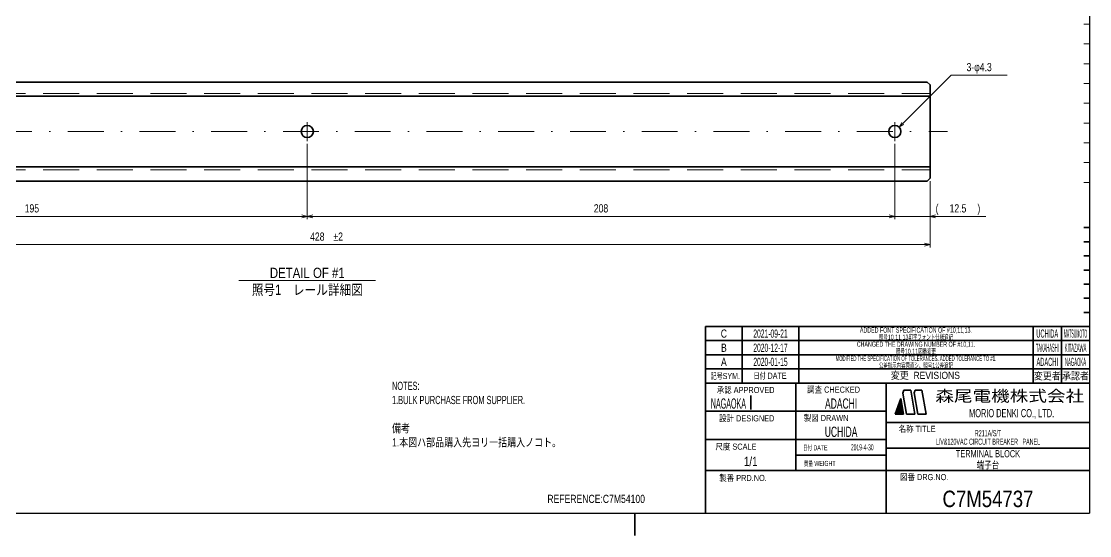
# Model space of a CAD drawing. Header units: millimetres. Extents: x 7 to 587, y 2 to 418.
# Drawn here: x 208.8 to 587, y 2 to 184 of the extents above; entities that cross this region are included whole.
import ezdxf
from ezdxf.enums import TextEntityAlignment as Align

# ---------------------------------------------------------------- set-up
doc = ezdxf.new("R2010")
doc.units = ezdxf.units.MM
doc.linetypes.add('DASHDOT', pattern=[25.3, 12.7, -6.3, 0, -6.3])
doc.linetypes.add('DASHED', pattern=[19, 12.7, -6.3])
for name, color, linetype in [('GR1_01', 7, 'Continuous'), ('GR1_16', 7, 'Continuous'), ('図面枠C7M', 7, 'Continuous'), ('表題、部品表_01', 7, 'Continuous')]:
    doc.layers.add(name, color=color, linetype=linetype)
doc.styles.add('HG丸ｺﾞｼｯｸM-PRO', font='')
doc.styles.get('HG丸ｺﾞｼｯｸM-PRO').set_extended_font_data('HG丸ｺﾞｼｯｸM-PRO')

# ---------------------------------------------------------------- blocks, each defined once
blk = doc.blocks.new('BLKF026')
at = {"layer": '図面枠C7M', "color": 4, "linetype": 'Continuous', "lineweight": 13}
for p, q in [((519.264044, 48.082829), (520.396896, 49.21568)), ((519.344973, 48.305179), (520.375697, 49.335903)), ((519.425902, 48.527529), (520.354499, 49.456126)), ((519.506831, 48.749879), (520.3333, 49.576349)), ((519.58776, 48.97223), (520.312102, 49.696572)), ((519.668689, 49.19458), (520.290903, 49.816794)), ((519.749617, 49.41693), (520.269705, 49.937017)), ((519.830546, 49.63928), (520.248506, 50.05724)), ((519.911475, 49.861631), (520.227307, 50.177463)), ((519.992404, 50.083981), (520.206109, 50.297686)), ((520.073333, 50.306331), (520.18491, 50.417909)), ((520.154262, 50.528681), (520.163712, 50.538131)), ((518.157871, 44.996757), (520.693675, 47.532561)), ((518.211969, 45.192276), (520.672477, 47.652784)), ((518.292898, 45.414626), (520.651278, 47.773006)), ((518.299292, 44.996757), (520.714874, 47.412338)), ((518.373827, 45.636976), (520.63008, 47.893229)), ((518.440714, 44.996757), (520.736072, 47.292115)), ((518.454756, 45.859327), (520.608881, 48.013452)), ((518.535684, 46.081677), (520.587682, 48.133675)), ((518.582135, 44.996757), (520.757271, 47.171892)), ((518.616613, 46.304027), (520.566484, 48.253898)), ((518.697542, 46.526377), (520.545285, 48.374121)), ((518.723556, 44.996757), (520.778469, 47.051669)), ((518.778471, 46.748727), (520.524087, 48.494343)), ((518.8594, 46.971078), (520.502888, 48.614566)), ((518.864978, 44.996757), (520.799668, 46.931447)), ((518.940329, 47.193428), (520.48169, 48.734789)), ((519.006399, 44.996757), (520.820866, 46.811224)), ((519.021258, 47.415778), (520.460491, 48.855012)), ((519.102186, 47.638128), (520.439293, 48.975235)), ((519.147821, 44.996757), (520.842065, 46.691001)), ((519.183115, 47.860479), (520.418094, 49.095457)), ((519.289242, 44.996757), (520.863263, 46.570778)), ((519.430663, 44.996757), (520.884462, 46.450555)), ((519.572085, 44.996757), (520.90566, 46.330332)), ((519.713506, 44.996757), (520.926859, 46.21011)), ((519.854927, 44.996757), (520.948057, 46.089887)), ((519.996349, 44.996757), (520.969256, 45.969664)), ((520.13777, 44.996757), (520.990455, 45.849441)), ((520.279191, 44.996757), (521.011653, 45.729218)), ((520.420613, 44.996757), (521.032852, 45.608995)), ((520.562034, 44.996757), (521.05405, 45.488773)), ((520.703455, 44.996757), (521.075249, 45.36855)), ((520.844877, 44.996757), (521.096447, 45.248327)), ((520.986298, 44.996757), (521.117646, 45.128104)), ((521.12772, 44.996757), (521.138844, 45.007881))]:
    blk.add_line(p, q, dxfattribs=at)
blk = doc.blocks.new('BLKF023')
at = {"layer": '図面枠C7M', "color": 2, "linetype": 'Continuous', "lineweight": 25}
for p in [(587, 410), (7, 10)]:
    blk.add_line(p, (587, 10), dxfattribs=at)
at = {"layer": '図面枠C7M', "color": 4, "linetype": 'Continuous', "lineweight": 13}
for p, q in [((585, 183), (587, 183)), ((585, 176), (587, 176)), ((585, 169), (587, 169)), ((585, 162), (587, 162)), ((585, 155), (587, 155)), ((585, 148), (587, 148)), ((585, 141), (587, 141)), ((585, 134), (587, 134)), ((585, 127), (587, 127))]:
    blk.add_line(p, q, dxfattribs=at)
at = {"layer": '図面枠C7M', "color": 3, "linetype": 'Continuous', "lineweight": 35}
for p, q in [((587, 111), (585, 111)), ((587, 106), (585, 106)), ((587, 101), (585, 101)), ((587, 96), (585, 96)), ((587, 91), (585, 91)), ((587, 86), (585, 86)), ((587, 81), (585, 81)), ((451, 76), (587, 76)), ((451, 76), (451, 10)), ((464, 56), (464, 76)), ((484, 56), (484, 76)), ((567, 56), (567, 76)), ((577, 56), (577, 76)), ((451, 71), (587, 71)), ((451, 66), (587, 66)), ((451, 61), (587, 61)), ((451, 56), (587, 56)), ((483, 56), (483, 25)), ((515, 56), (515, 10)), ((520.84, 52.4), (521.23, 53.5)), ((521.23, 53.5), (523.64, 53.5)), ((525.14, 45), (523.64, 53.5)), ((525.18, 53.5), (524.82, 52.51)), ((525.18, 53.5), (527.64, 53.5)), ((529.14, 45), (527.64, 53.5)), ((467.01, 51.56), (467.01, 46.69)), ((518.14, 45), (520.16, 50.55)), ((521.14, 45), (520.16, 50.55)), ((522.14, 45), (520.84, 52.4)), ((526.14, 45), (524.82, 52.51)), ((451, 46), (515, 46)), ((515, 42), (587, 42)), ((518.14, 45), (521.14, 45)), ((522.14, 45), (525.14, 45)), ((526.14, 45), (529.14, 45)), ((451, 36), (515, 36)), ((483, 30.5), (515, 30.5)), ((515, 33), (587, 33)), ((451, 25), (587, 25)), ((426, 2), (426, 10))]:
    blk.add_line(p, q, dxfattribs=at)
at = {"layer": '図面枠C7M', "color": 4, "linetype": 'Continuous', "lineweight": 13}
blk.add_blockref('BLKF026', (0, 0), dxfattribs=at)
at = {"layer": '図面枠C7M', "color": 4, "linetype": 'Continuous', "lineweight": 13, "style": 'HG丸ｺﾞｼｯｸM-PRO'}
for s, height, width, p in [('記号SYM.', 2.182, 0.69227, (458.03, 58.49)), ('日付 DATE', 2.182, 0.692507, (473.87, 58.58)), ('変更  REVISIONS', 2.5455, 0.887352, (528.85, 58.72)), ('変更者', 2.545, 0.887717, (572, 58.5)), ('承認者', 2.545, 0.887717, (582, 58.5)), ('承認 APPROVED', 2.1818, 0.863151, (465.21, 53.54)), ('調査 CHECKED', 2.182, 0.863174, (496.34, 53.67)), ('設計 DESIGNED', 2.1818, 0.862613, (465.61, 43.51)), ('製図 DRAWN', 2.182, 0.863099, (493.7, 43.65)), ('名称 TITLE', 2.182, 0.862489, (525.93, 39.77)), ('尺度 SCALE', 2.182, 0.862581, (461.78, 33.49)), ('日付 DATE', 1.818, 0.618255, (489.88, 33.09)), ('質量 WEIGHT', 1.818, 0.618812, (491.46, 27.55)), ('製番 PRD.NO.', 2.182, 0.863299, (464.29, 22.41)), ('図番 DRG.NO.', 2.182, 0.863083, (528.44, 22.73))]:
    blk.add_text(s, height=height, dxfattribs=dict(at, width=width)).set_placement(p, align=Align.MIDDLE_CENTER)
at = {"layer": '図面枠C7M', "color": 2, "linetype": 'Continuous', "lineweight": 25, "style": 'HG丸ｺﾞｼｯｸM-PRO', "width": 1.206081}
blk.add_text('森尾電機株式会社', height=4, dxfattribs=at).set_placement((558.72, 51.43), align=Align.MIDDLE_CENTER)
at = {"layer": '図面枠C7M', "color": 3, "linetype": 'Continuous', "lineweight": 35, "style": 'HG丸ｺﾞｼｯｸM-PRO', "width": 0.652197}
blk.add_text('MORIO DENKI CO., LTD.', height=2.9091, dxfattribs=at).set_placement((559.38, 45.36), align=Align.MIDDLE_CENTER)
blk = doc.blocks.new('BLKF027')
at = {"layer": '図面枠C7M', "color": 3, "linetype": 'Continuous', "lineweight": 35, "style": 'HG丸ｺﾞｼｯｸM-PRO'}
for s, height, width, p in [('ADDED FONT SPECIFICATION OF #10,11,13.', 1.8182, 0.618285, (525.5, 74.75)), ('C', 2.91, 0.782198, (457.5, 73.5)), ('2021-09-21', 2.909, 0.488281, (474, 73.5)), ('UCHIDA', 2.909, 0.415827, (572, 73.5)), ('MATSUMOTO', 2.909, 0.26157, (582, 73.5)), ('B', 2.91, 0.78204, (457.5, 68.5)), ('2020-12-17', 2.909, 0.488281, (474, 68.5)), ('CHANGED THE DRAWING NUMBER OF #10,11.', 1.8182, 0.618893, (525.5, 69.75)), ('TAKAHASHI', 2.909, 0.29452, (572, 68.5)), ('KITAZAWA', 2.909, 0.308644, (582, 68.5)), ('A', 2.91, 0.782973, (457.5, 63.5)), ('2020-01-15', 2.909, 0.488281, (474, 63.5)), ('MODIFIED THE SPECIFICATION OF TOLERANCES. ADDED TOLERANCE TO #1.', 1.8182, 0.497763, (525.5, 64.75)), ('ADACHI', 2.909, 0.415454, (572, 63.5)), ('NAGAOKA', 2.909, 0.309653, (582, 63.5)), ('NAGAOKA', 3.636, 0.414524, (459.11, 48.75)), ('ADACHI', 3.636, 0.619335, (499, 48.75)), ('UCHIDA', 3.636, 0.61989, (499, 38.75)), ('R211A/S/T', 2.182, 0.521472, (551, 38.25)), ('2019-4-30', 2.182, 0.482367, (506.5, 33.25)), ('L/V&120VAC CIRCUIT BREAKER\u3000PANEL', 2.1818, 0.522042, (551, 35.25)), ('TERMINAL BLOCK', 2.5455, 0.742009, (551, 31)), ('1/1', 3.273, 0.80628, (467, 28.25)), ('C7M54737', 5.818, 0.846013, (551, 15))]:
    blk.add_text(s, height=height, dxfattribs=dict(at, width=width)).set_placement(p, align=Align.MIDDLE_CENTER)
blk = doc.blocks.new('FXTIP_ARROW_E')
at = {"color": 0, "linetype": 'Continuous', "lineweight": -2}
for q in [(-1, 0), (-0.97, 0.26), (-0.97, -0.26)]:
    blk.add_line((0, 0), q, dxfattribs=at)
blk = doc.blocks.new('FXTIP_ARROW_S')
at = {"color": 0, "linetype": 'Continuous', "lineweight": -2}
for q in [(-1, 0), (-0.97, 0.26), (-0.97, -0.26)]:
    blk.add_line((0, 0), q, dxfattribs=at)
blk = doc.blocks.new('BLKF062')
at = {"layer": 'GR1_01', "color": 3, "linetype": 'Continuous', "lineweight": 35}
for p, q in [((103.5, 162.5), (529.5, 162.5)), ((529.5, 162.5), (530.5, 161.5)), ((530.5, 161.5), (530.5, 128.5)), ((102.5, 157.5), (530.5, 157.5)), ((102.5, 132.5), (530.5, 132.5)), ((103.5, 127.5), (529.5, 127.5)), ((530.5, 128.5), (529.5, 127.5))]:
    blk.add_line(p, q, dxfattribs=at)
at = {"layer": 'GR1_01', "color": 4, "linetype": 'DASHED', "lineweight": 13}
for p, q in [((102.5, 158.5), (530.5, 158.5)), ((102.5, 131.5), (530.5, 131.5))]:
    blk.add_line(p, q, dxfattribs=at)
at = {"layer": 'GR1_01', "color": 4, "linetype": 'DASHDOT', "lineweight": 13}
for p, q in [((310, 148.37), (310, 141.62)), ((518, 148.37), (518, 141.62)), ((98.22, 145), (536.69, 145))]:
    blk.add_line(p, q, dxfattribs=at)
at = {"layer": 'GR1_01', "color": 3, "linetype": 'Continuous', "lineweight": 35}
for centre in [(310, 145), (518, 145)]:
    blk.add_circle(centre, 2.15, dxfattribs=at)

msp = doc.modelspace()

# ---------------------------------------------------------------- linework, layer by layer
at = {"layer": 'GR1_16', "color": 4, "linetype": 'Continuous', "lineweight": 13}
for p, q in [((519.52, 146.52), (538, 165)), ((538, 165), (557.76, 165)), ((310, 140.62), (310, 114)), ((518, 140.62), (518, 114)), ((530.5, 127.5), (530.5, 104)), ((530.5, 127.5), (530.5, 114)), ((115, 115), (310, 115)), ((310, 115), (518, 115)), ((518, 115), (530.5, 115)), ((530.5, 115), (550.26, 115)), ((102.5, 105), (530.5, 105)), ((285.8, 92.3), (334.2, 92.3))]:
    msp.add_line(p, q, dxfattribs=at)

# ---------------------------------------------------------------- block references
at = {"layer": 'GR1_01', "color": 3, "linetype": 'Continuous', "lineweight": 35}
msp.add_blockref('BLKF062', (0, 0), dxfattribs=at)
at = {"layer": 'GR1_16', "color": 4, "linetype": 'Continuous', "lineweight": 13, "xscale": 2, "yscale": 2}
for name, p, rotation in [('FXTIP_ARROW_S', (519.52, 146.52), 224.9999999688709), ('FXTIP_ARROW_E', (310, 115), 360), ('FXTIP_ARROW_S', (310, 115), 180), ('FXTIP_ARROW_E', (518, 115), 360), ('FXTIP_ARROW_S', (530.5, 115), 180), ('FXTIP_ARROW_E', (530.5, 105), 360)]:
    msp.add_blockref(name, p, dxfattribs=dict(at, rotation=rotation))
at = {"layer": '図面枠C7M', "color": 4, "linetype": 'Continuous', "lineweight": 13}
msp.add_blockref('BLKF023', (0, 0), dxfattribs=at)
at = {"layer": '図面枠C7M', "color": 3, "linetype": 'Continuous', "lineweight": 35}
msp.add_blockref('BLKF027', (0, 0), dxfattribs=at)

# ---------------------------------------------------------------- texts
at = {"layer": 'GR1_16', "color": 3, "linetype": 'Continuous', "lineweight": 35, "style": 'HG丸ｺﾞｼｯｸM-PRO', "width": 0.783565}
msp.add_text('3-φ4.3', height=2.909, dxfattribs=at).set_placement((547.88, 165.5), align=Align.BOTTOM_CENTER)
at = {"layer": 'GR1_16', "color": 3, "linetype": 'Continuous', "lineweight": 35, "style": 'HG丸ｺﾞｼｯｸM-PRO'}
for s, height, width, p in [('195', 2.909, 0.784542, (212.5, 115.5)), ('208', 2.909, 0.784542, (414, 115.5)), ('(', 2.91, 0.781868, (532.98, 115.5)), ('12.5', 2.909, 0.784749, (540.38, 115.5)), (')', 2.91, 0.781868, (547.78, 115.5)), ('428', 2.909, 0.784542, (313.54, 105.5)), ('±2', 2.909, 0.782992, (320.94, 105.5))]:
    msp.add_text(s, height=height, rotation=0, dxfattribs=dict(at, width=width)).set_placement(p, align=Align.BOTTOM_CENTER)
for s, height, width, p in [('DETAIL OF #1', 3.6364, 0.830981, (310, 95)), ('照号1\u3000レール詳細図', 3.636, 0.830534, (310, 89))]:
    msp.add_text(s, height=height, dxfattribs=dict(at, width=width)).set_placement(p, align=Align.MIDDLE_CENTER)
at = {"layer": '図面枠C7M', "color": 3, "linetype": 'Continuous', "lineweight": 35, "style": 'HG丸ｺﾞｼｯｸM-PRO'}
for s, height, width, p in [('照号10,11,13印字フォント仕様追記', 1.8182, 0.618999, (525.5, 72.25)), ('照号10,11図番変更', 1.8182, 0.619076, (525.5, 67.25)), ('公差指示内容見直シ、照号1公差追記', 1.8182, 0.619003, (525.5, 62.25)), ('端子台', 2.545, 0.741121, (551, 27))]:
    msp.add_text(s, height=height, dxfattribs=dict(at, width=width)).set_placement(p, align=Align.MIDDLE_CENTER)
at = {"layer": '図面枠C7M', "color": 3, "linetype": 'Continuous', "lineweight": 35, "style": 'HG丸ｺﾞｼｯｸM-PRO', "width": 0.783575}
msp.add_text('REFERENCE:C7M54100', height=2.9091, dxfattribs=at).set_placement((395, 15), align=Align.MIDDLE_LEFT)
at = {"layer": '表題、部品表_01', "color": 3, "linetype": 'Continuous', "lineweight": 35, "style": 'HG丸ｺﾞｼｯｸM-PRO'}
for s, height, width, p in [('NOTES:', 2.909, 0.651134, (340, 55)), ('1.BULK PURCHASE FROM SUPPLIER.', 2.9091, 0.651852, (340, 50)), ('備考', 2.909, 0.781842, (340, 40)), ('1.本図ハ部品購入先ヨリ一括購入ノコト。', 2.9091, 0.782004, (340, 35))]:
    msp.add_text(s, height=height, dxfattribs=dict(at, width=width)).set_placement(p, align=Align.MIDDLE_LEFT)

doc.saveas('drawing.dxf')
